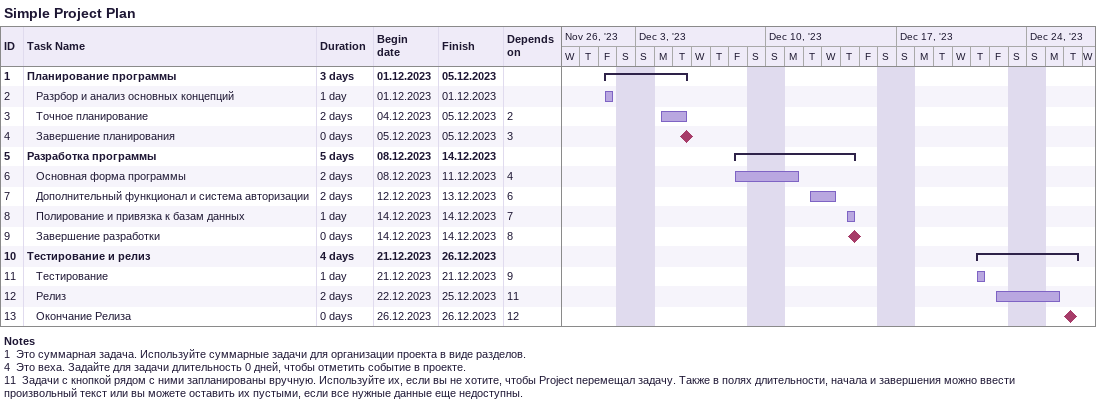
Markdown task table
Simple Project Plan

| ID | Level | Task | Duration | Start | Finish | Predecessors |
|---|---|---|---|---|---|---|
| 1 | 1 | **Планирование программы** | 3d | 2023-12-01 | 2023-12-05 |  |
| 2 | 2 | Разрбор и анализ основных концепций | 1d | 2023-12-01 | 2023-12-01 |  |
| 3 | 2 | Точное планирование | 2d | 2023-12-04 | 2023-12-05 | 2 |
| 4 | 2 | Завершение планирования | 0d | 2023-12-05 | 2023-12-05 | 3 |
| 5 | 1 | **Разработка программы** | 5d | 2023-12-08 | 2023-12-14 |  |
| 6 | 2 | Основная форма программы | 2d | 2023-12-08 | 2023-12-11 | 4 |
| 7 | 2 | Дополнительный функционал и система авторизации | 2d | 2023-12-12 | 2023-12-13 | 6 |
| 8 | 2 | Полирование и привязка к базам данных | 1d | 2023-12-14 | 2023-12-14 | 7 |
| 9 | 2 | Завершение разработки | 0d | 2023-12-14 | 2023-12-14 | 8 |
| 10 | 1 | **Тестирование и релиз** | 4d | 2023-12-21 | 2023-12-26 |  |
| 11 | 2 | Тестирование | 1d | 2023-12-21 | 2023-12-21 | 9 |
| 12 | 2 | Релиз | 2d | 2023-12-22 | 2023-12-25 | 11 |
| 13 | 2 | Окончание Релиза | 0d | 2023-12-26 | 2023-12-26 | 12 |

Notes
- 1: Это суммарная задача. Используйте суммарные задачи для организации проекта в виде разделов.
- 4: Это веха. Задайте для задачи длительность 0 дней, чтобы отметить событие в проекте.
- 11: Задачи с кнопкой рядом с ними запланированы вручную. Используйте их, если вы не хотите, чтобы Project перемещал задачу. Также в полях длительности, начала и завершения можно ввести произвольный текст или вы можете оставить их пустыми, если все нужные данные еще недоступны.
